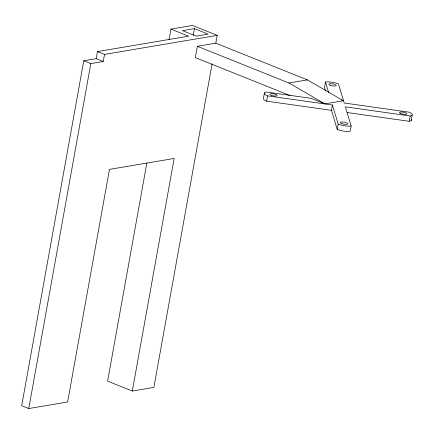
<?xml version="1.0" encoding="UTF-8"?>
<svg xmlns="http://www.w3.org/2000/svg" width="434" height="434" viewBox="0 0 434 434"><rect width="100%" height="100%" fill="white"/><g stroke="black" fill="none" stroke-linecap="round" stroke-linejoin="round"><path stroke-width="0.65" d="M290.14 95.605L195.349 57.624L197.383 46.302L215.806 43.183L217.212 35.355L104.513 54.413L103.243 61.492L96.18 58.661L83.767 60.76L21.7 405.719L28.758 408.546L67.623 401.976L109.471 169.396L174.164 158.453L132.316 391.034L107.61 381.133L146.838 163.108M28.758 408.546L90.825 63.592L103.243 61.492M96.18 58.661L97.455 51.586L188.6 36.168L170.947 29.1L169.032 39.765M193.217 35.3L194.416 28.633L208.114 34.123L196.184 36.141L182.492 30.651L194.416 28.633M212.085 63.847L153.875 387.388L132.316 391.034M264.425 92.909L263.471 98.214A9.342 2.544 10.2 0 0 266.633 101.165L331.451 110.317L337.234 129.451A9.342 2.544 10.2 0 0 350.195 131.285L351.149 125.979L345.372 106.84L410.195 115.992L409.24 121.298L347.091 112.525M266.633 101.165L267.588 95.86A9.342 2.544 10.2 0 1 266.433 92.03L311.183 98.35L324.936 103.862L343.359 100.742L307.375 79.878L215.806 43.183M410.195 115.992A9.342 2.544 10.2 0 0 409.04 112.162L344.216 103.01L338.439 83.876A9.342 2.544 10.2 0 0 325.473 82.042L324.518 87.353L325.652 91.102M331.451 110.317L332.406 105.006L267.588 95.86M337.234 129.451L338.189 124.146L332.406 105.006M411.242 120.419L412.197 115.113M170.947 29.1L192.506 25.454L217.212 35.355M197.383 46.302L288.957 82.992L307.375 79.878M341.542 100.015L343.359 100.742M97.455 51.586L104.513 54.413M83.767 60.76L90.825 63.592M288.957 82.992L324.936 103.862M325.473 82.042L328.679 92.664M411.345 119.762A9.342 2.544 10.2 0 1 409.24 121.298M351.149 125.979A9.342 2.544 10.2 0 1 338.189 124.146M341.732 123.549A3.738 1.02 10.2 0 0 347.721 123.929A3.738 1.02 10.2 0 0 342.827 121.97A3.738 1.02 10.2 0 0 341.732 123.549M400.772 113.562A3.738 1.02 10.2 0 0 406.761 113.941A3.738 1.02 10.2 0 0 401.868 111.983A3.738 1.02 10.2 0 0 400.772 113.562M330.171 85.27A3.738 1.02 10.2 0 0 336.16 85.655A3.738 1.02 10.2 0 0 331.267 83.691A3.738 1.02 10.2 0 0 330.171 85.27M271.131 95.258A3.738 1.02 10.2 0 0 277.12 95.637A3.738 1.02 10.2 0 0 272.226 93.679A3.738 1.02 10.2 0 0 271.131 95.258"/></g></svg>
